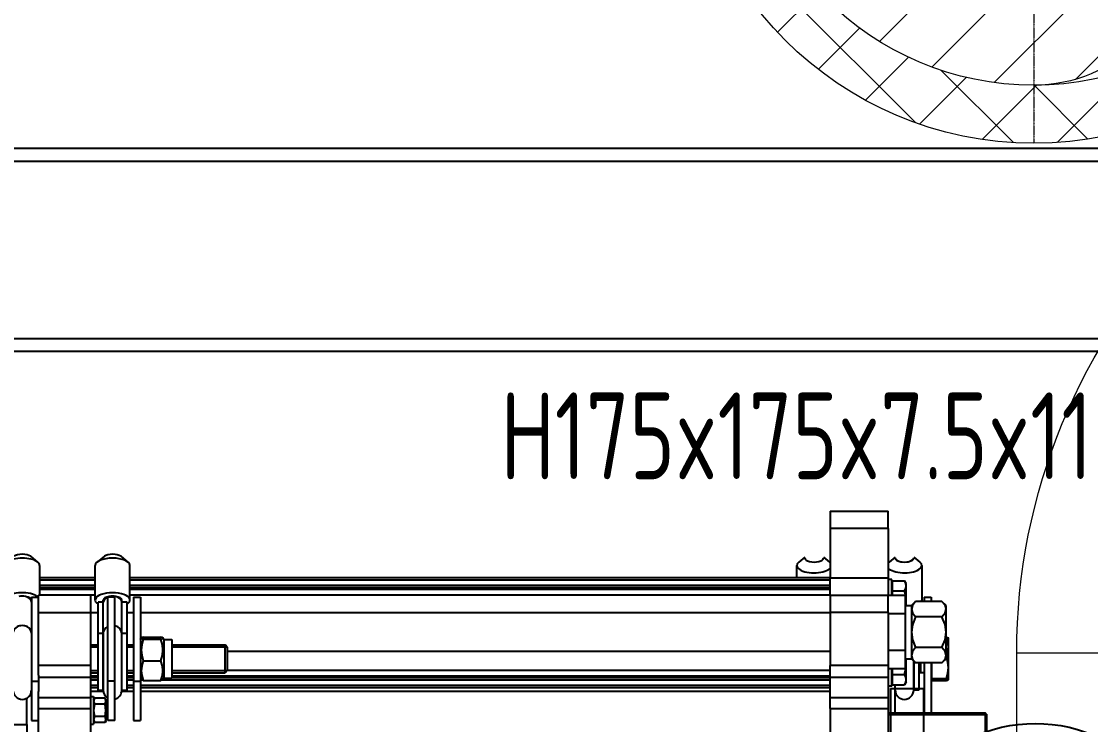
# Model space of a CAD drawing. Header units: millimetres. Extents: x -69706 to 52883, y -6882 to 68885.
# Drawn here: x 36843 to 37767, y 66692 to 67300 of the extents above; entities that cross this region are included whole.
import ezdxf

# ---------------------------------------------------------------- set-up
doc = ezdxf.new("R2010")
doc.units = ezdxf.units.MM
doc.linetypes.add('XFM7P20PCW$0$CENTER', pattern=[2, 1.25, -0.25, 0.25, -0.25])
doc.linetypes.add('XFM7P20PCW$0$CENTER2', pattern=[1.125, 0.75, -0.125, 0.125, -0.125])
for name, color, linetype, lineweight in [('XFM7P20PCW$0$M-PIPE--2', 252, 'Continuous', 9), ('XFM7P20PCW$0$M-PIPE--4', 252, 'Continuous', 9), ('XFM7P20PCW$0$M-PIPE-PCWS', 252, 'Continuous', 9)]:
    doc.layers.add(name, color=color, linetype=linetype, lineweight=lineweight)
for name, color, linetype in [('XFM7P20PCW$0$P-PCWR-20.7-P', 252, 'Continuous'), ('XFM7P20PCW$0$SH-LINE-130', 252, 'Continuous'), ('XFM7P20PCW$0$SH-TEXT', 252, 'Continuous')]:
    doc.layers.add(name, color=color, linetype=linetype)
doc.styles.add('XFM7P20PCW$0$aa-txt', font='isocp.shx', dxfattribs={"bigfont": 'chineset'})
doc.styles.add('XFM7P20PCW$0$Standard', font='txt.shx', dxfattribs={"bigfont": 'chineset.shx'})
doc.dimstyles.new('XFM7P20PCW$0$adim-5', dxfattribs={"dimscale": 10, "dimtxt": 0.25, "dimasz": 0.25, "dimexe": 0.1, "dimexo": 0.5, "dimgap": 0.15, "dimtad": 0, "dimdec": 4, "dimlfac": 5, "dimdsep": 46, "dimtxsty": 'XFM7P20PCW$0$aa-txt', "dimcen": 2.5, "dimclrd": 3, "dimclre": 3, "dimclrt": 256, "dimadec": 0, "dimazin": 0, "dimtfac": 1, "dimtdec": 4, "dimtmove": 0, "dimatfit": 3, "dimfxl": 1, "dimtolj": 1, "dimtzin": 0, "dimarcsym": 0})

# ---------------------------------------------------------------- blocks, each defined once
blk = doc.blocks.new('XFM7P20PCW$0$A$C5a31e6e3')
for p, q in [((1560, 2082.5), (1560, 2067.5)), ((1560, 2082.5), (1610, 2082.5)), ((1610, 2067.5), (1610, 2082.5)), ((1560, 2067.5), (1560, 2025)), ((1610, 2067.5), (1560, 2067.5)), ((1610, 2067.5), (1610, 2025)), ((869.08, 2043.58), (875.27, 2038.62)), ((932.92, 2043.58), (926.73, 2038.62)), ((947.08, 2043.58), (953.27, 2038.62)), ((1538, 2042.84), (1532.73, 2038.62)), ((1554, 2042.84), (1559.27, 2038.62)), ((1616, 2042.84), (1610.73, 2038.62)), ((1632, 2042.84), (1637.27, 2038.62)), ((877, 2035.66), (877, 2010)), ((925, 2005.75), (925, 2035.66)), ((955, 2005.75), (955, 2035.66)), ((1531, 2025), (1531, 2035.66)), ((1639, 2035.66), (1639, 2005.75)), ((925, 2025), (877, 2025)), ((925, 2023), (877, 2023)), ((1560, 2025), (955, 2025)), ((1560, 2023), (955, 2023)), ((1560, 2025), (1610, 2025)), ((1560, 2010), (1560, 2025)), ((1610, 2025), (1610, 2010)), ((1613, 2023.5), (1610, 2023.5)), ((1613, 2009.75), (1613, 2023.5)), ((925, 2018.31), (877, 2018.31)), ((925, 2016.32), (877, 2016.32)), ((925, 2015), (877, 2015)), ((1560, 2018.31), (955, 2018.31)), ((1560, 2016.32), (955, 2016.32)), ((1560, 2015), (955, 2015)), ((1613.8, 2019.1), (1613, 2019.1)), ((1613.8, 2022.32), (1624.16, 2022.32)), ((1613.8, 2013.66), (1613.8, 2022.32)), ((1613.8, 2013.66), (1624.16, 2013.66)), ((1613.8, 2009.75), (1613.8, 2013.66)), ((1625.5, 2020), (1624.16, 2022.32)), ((1625.5, 2017.99), (1625.5, 2020)), ((1625.5, 2005), (1625.5, 2017.99)), ((870, 2008.16), (870, 1935.65)), ((870, 2008.16), (876, 2008.16)), ((876, 1995), (876, 2010)), ((921, 2010), (876, 2010)), ((925, 2010.02), (877, 2010.02)), ((921, 2010), (921, 1995)), ((932, 2003.94), (932, 2005.75)), ((942.01, 2008.16), (936.01, 2008.16)), ((936.01, 1935.65), (936.01, 2008.16)), ((942.01, 1935.65), (942.01, 2008.16)), ((948, 2003.94), (948, 2005.75)), ((1560, 2010.02), (955, 2010.02)), ((958.01, 2008.16), (958.01, 1935.65)), ((958.01, 2008.16), (964.01, 2008.16)), ((964.01, 2008.16), (964.01, 1935.65)), ((1560, 2010), (1610, 2010)), ((1560, 2010), (1560, 1995)), ((1610, 1995), (1610, 2010)), ((1625, 2009.75), (1610, 2009.75)), ((1625, 1993.88), (1625, 2009.75)), ((1625.2, 2001), (1625.5, 2005)), ((1625.5, 2001), (1625.5, 2005)), ((1630, 2001), (1633.56, 2004.56)), ((1656.44, 2004.56), (1633.56, 2004.56)), ((1641, 2008.16), (1641, 2004.56)), ((1641, 2008.16), (1647, 2008.16)), ((1647, 2008.16), (1647, 2004.56)), ((1660, 2001), (1656.44, 2004.56)), ((876, 1995), (921, 1995)), ((876, 1949.26), (876, 1995)), ((921, 1995), (921, 1949.26)), ((927.5, 1977.12), (927.5, 2003.94)), ((932, 2003.94), (927.5, 2003.94)), ((932, 1977.12), (932, 2003.94)), ((932, 1977.12), (932, 2003.94)), ((948, 1977.12), (948, 2003.94)), ((948, 1977.12), (948, 2003.94)), ((952.5, 2003.94), (948, 2003.94)), ((952.5, 1977.12), (952.5, 2003.94)), ((1560, 1995), (1560, 1949.26)), ((1610, 1995), (1560, 1995)), ((1610, 1995), (1610, 1949.26)), ((1625, 2001), (1630, 2001)), ((1630, 2001), (1630, 1955)), ((1630, 2001), (1630, 1997.92)), ((1630, 1997.92), (1630, 1978)), ((1660, 1997.92), (1660, 2001)), ((1660, 1978), (1660, 1997.92)), ((927.5, 1994.7), (921, 1994.7)), ((958.01, 1994.7), (952.5, 1994.7)), ((1560, 1994.7), (964.01, 1994.7)), ((1625, 1993.88), (1610, 1993.88)), ((1625, 1962.12), (1625, 1993.88)), ((1656.44, 1991.28), (1633.56, 1991.28)), ((927.5, 1928), (927.5, 1977.12)), ((927.5, 1977.12), (932, 1977.12)), ((932, 1977.12), (932, 1928)), ((932, 1928), (932, 1977.12)), ((948, 1928), (948, 1977.12)), ((948, 1977.12), (952.5, 1977.12)), ((948, 1928), (948, 1977.12)), ((952.5, 1928), (952.5, 1977.12)), ((1630, 1978), (1630, 1958.08)), ((1660, 1958.08), (1660, 1978)), ((964.01, 1971.62), (964.84, 1973.07)), ((966.41, 1973.84), (981.81, 1973.84)), ((966.41, 1972.03), (981.81, 1972.03)), ((984.21, 1971.62), (983.38, 1973.07)), ((984.21, 1971.62), (984.21, 1938.38)), ((984.21, 1971.62), (991.11, 1971.62)), ((991.11, 1971.62), (991.11, 1938.38)), ((1660, 1973.84), (1660.39, 1973.84)), ((1660.39, 1973.84), (1661.96, 1973.07)), ((1662, 1973), (1661.96, 1973.07)), ((1662, 1965.32), (1662, 1973)), ((921, 1967), (927.5, 1967)), ((927.5, 1965.19), (921, 1965.19)), ((952.5, 1967), (958.01, 1967)), ((958.01, 1965.19), (952.5, 1965.19)), ((991.11, 1967), (1037.16, 1967)), ((1038.97, 1965.19), (991.11, 1965.19)), ((1037.16, 1943), (1037.16, 1967)), ((1039, 1965.16), (1037.16, 1967)), ((1039, 1965.16), (1039, 1944.84)), ((1560, 1961.3), (1039, 1961.3)), ((1625, 1962.12), (1610, 1962.12)), ((1625, 1946.25), (1625, 1962.12)), ((1630, 1958.08), (1630, 1955)), ((1656.44, 1964.72), (1633.56, 1964.72)), ((1660, 1955), (1660, 1958.08)), ((1662, 1947.39), (1662, 1965.32)), ((876, 1941.02), (876, 1949.26)), ((921, 1949.26), (876, 1949.26)), ((921, 1949.26), (921, 1939.26)), ((966.41, 1953.19), (981.81, 1953.19)), ((1560, 1939.26), (1560, 1949.26)), ((1610, 1949.26), (1560, 1949.26)), ((1610, 1949.26), (1610, 1939.26)), ((1625, 1955), (1630, 1955)), ((1625.5, 1950), (1625.03, 1955)), ((1625.5, 1950), (1625.5, 1955)), ((1625.5, 1937.01), (1625.5, 1950)), ((1630, 1955), (1633.56, 1951.44)), ((1632, 1928), (1632, 1953)), ((1632, 1953), (1632, 1928)), ((1656.44, 1951.44), (1633.56, 1951.44)), ((1636.5, 1951.44), (1636.5, 1928)), ((1638, 1951.44), (1638, 1943)), ((1641, 1951.44), (1641, 1908.06)), ((1647, 1951.44), (1647, 1908.06)), ((1647.8, 1937.97), (1647.8, 1951.44)), ((1660, 1955), (1656.44, 1951.44)), ((1660, 1956.81), (1660.39, 1956.81)), ((876, 1941.02), (876, 1935.65)), ((921, 1944.81), (927.5, 1944.81)), ((921, 1943), (927.5, 1943)), ((927.5, 1940), (921, 1940)), ((952.5, 1944.81), (958.01, 1944.81)), ((952.5, 1943), (958.01, 1943)), ((958.01, 1940), (952.5, 1940)), ((991.11, 1944.81), (1038.97, 1944.81)), ((991.11, 1943), (1037.16, 1943)), ((1560, 1940), (991.11, 1940)), ((1039, 1944.84), (1037.16, 1943)), ((1560, 1944.98), (1039, 1944.98)), ((1625, 1946.25), (1610, 1946.25)), ((1613, 1931.5), (1613, 1946.25)), ((1613.8, 1941.34), (1613.8, 1946.25)), ((1613.8, 1941.34), (1624.16, 1941.34)), ((1613.8, 1932.68), (1613.8, 1941.34)), ((1636.5, 1944.81), (1638, 1944.81)), ((1641, 1943), (1636.5, 1943)), ((1662, 1937.07), (1662, 1947.39)), ((870, 1935.65), (870, 1901.84)), ((870, 1935.65), (876, 1935.65)), ((876, 1939.26), (921, 1939.26)), ((876, 1935.65), (876, 1926.69)), ((921, 1939.26), (921, 1921.41)), ((927.5, 1938.68), (921, 1938.68)), ((927.5, 1936.69), (921, 1936.69)), ((927.5, 1932), (921, 1932)), ((942.01, 1935.65), (936.01, 1935.65)), ((936.01, 1901.84), (936.01, 1935.65)), ((942.01, 1901.84), (942.01, 1935.65)), ((958.01, 1938.68), (952.5, 1938.68)), ((958.01, 1936.69), (952.5, 1936.69)), ((958.01, 1932), (952.5, 1932)), ((958.01, 1935.65), (958.01, 1901.84)), ((958.01, 1935.65), (964.01, 1935.65)), ((964.01, 1938.38), (964.84, 1936.93)), ((965.11, 1936.69), (964.01, 1936.69)), ((964.01, 1935.65), (964.01, 1901.84)), ((1560, 1932), (964.01, 1932)), ((966.41, 1936.16), (981.81, 1936.16)), ((1560, 1936.69), (983.11, 1936.69)), ((984.21, 1938.38), (983.38, 1936.93)), ((984.21, 1938.38), (991.11, 1938.38)), ((1560, 1938.68), (991.11, 1938.68)), ((1560, 1939.26), (1610, 1939.26)), ((1560, 1921.41), (1560, 1939.26)), ((1610, 1939.26), (1610, 1921.41)), ((1613, 1931.5), (1610, 1931.5)), ((1613.8, 1935.9), (1613, 1935.9)), ((1613.8, 1932.68), (1624.16, 1932.68)), ((1616, 1908.06), (1616, 1932.68)), ((1625.5, 1935), (1624.16, 1932.68)), ((1625.5, 1935), (1625.5, 1937.01)), ((1647.8, 1938.38), (1647, 1938.38)), ((1647.8, 1937.97), (1660.39, 1937.97)), ((1647.8, 1936.16), (1647.8, 1937.97)), ((1647.8, 1936.16), (1660.39, 1936.16)), ((1662, 1937), (1661.96, 1936.93)), ((1662, 1937), (1662, 1937.07)), ((866, 1898.34), (866, 1921.07)), ((870, 1923), (868.24, 1923)), ((869.94, 1927), (870, 1927)), ((876, 1921.41), (876, 1926.69)), ((876, 1912.02), (876, 1921.41)), ((921, 1921.41), (876, 1921.41)), ((927.5, 1930), (921, 1930)), ((921, 1927), (932.06, 1927)), ((921, 1922.5), (923.5, 1922.5)), ((921, 1921.41), (921, 1912.02)), ((923.5, 1922.5), (923.5, 1898.5)), ((927.5, 1928), (932, 1928)), ((947.94, 1927), (958.01, 1927)), ((948, 1928), (952.5, 1928)), ((958.01, 1930), (952.5, 1930)), ((1560, 1930), (964.01, 1930)), ((964.01, 1927), (1560, 1927)), ((1560, 1912.02), (1560, 1921.41)), ((1610, 1921.41), (1560, 1921.41)), ((1610, 1921.41), (1610, 1912.02)), ((1636.5, 1928), (1632, 1928)), ((876, 1912.02), (921, 1912.02)), ((876, 1560.5), (876, 1912.02)), ((921, 1912.02), (921, 1560.5)), ((924.3, 1920.89), (923.5, 1918.29)), ((923.5, 1919.5), (924.3, 1920.89)), ((923.5, 1918.29), (924.3, 1915.7)), ((924.3, 1915.7), (923.5, 1910.5)), ((933.5, 1920.89), (924.3, 1920.89)), ((933.5, 1915.7), (924.3, 1915.7)), ((934.3, 1918.29), (933.5, 1920.89)), ((934.3, 1919.5), (933.5, 1920.89)), ((933.5, 1915.7), (934.3, 1918.29)), ((934.3, 1910.5), (933.5, 1915.7)), ((934.3, 1918.29), (934.3, 1919.5)), ((934.3, 1910.5), (934.3, 1918.29)), ((934.3, 1916.5), (936.01, 1916.5)), ((936.01, 1915.45), (934.3, 1915.45)), ((1560, 1912.02), (1610, 1912.02)), ((1560, 1912.02), (1560, 1560.5)), ((1610, 1912.02), (1610, 1560.5)), ((923.5, 1910.5), (924.3, 1905.3)), ((924.3, 1905.3), (923.5, 1902.71)), ((923.5, 1902.71), (924.3, 1900.11)), ((933.5, 1905.3), (924.3, 1905.3)), ((933.5, 1905.3), (934.3, 1910.5)), ((934.3, 1902.71), (933.5, 1905.3)), ((933.5, 1900.11), (934.3, 1902.71)), ((934.3, 1902.71), (934.3, 1910.5)), ((934.3, 1905.55), (936.01, 1905.55)), ((934.3, 1904.5), (936.01, 1904.5)), ((934.3, 1901.5), (934.3, 1902.71)), ((1694, 1908.06), (1610, 1908.06)), ((1695, 1906.56), (1610, 1906.56)), ((1694, 1888.06), (1694, 1908.06)), ((1695, 1907.06), (1694, 1908.06)), ((1695, 1907.06), (1695, 1889.06)), ((853, 1898.34), (866, 1898.34)), ((866, 1898.34), (866, 1870.21)), ((870, 1901.84), (876, 1901.84)), ((921, 1898.5), (923.5, 1898.5)), ((923.5, 1901.5), (924.3, 1900.11)), ((933.5, 1900.11), (924.3, 1900.11)), ((934.3, 1901.5), (933.5, 1900.11)), ((942.01, 1901.84), (936.01, 1901.84)), ((958.01, 1901.84), (964.01, 1901.84))]:
    blk.add_line(p, q)
at = {"flags": 128}
for points in [[(1625.5, 2017.99), (1625.17, 2020.08), (1624.16, 2022.32)], [(1624.16, 2013.66), (1625.17, 2015.9), (1625.5, 2017.99)], [(1625.5, 2005), (1625.17, 2009.17), (1624.16, 2013.66)], [(1633.56, 2004.56), (1630.89, 2001.16), (1630, 1997.92)], [(1660, 1997.92), (1659.07, 2001.22), (1656.44, 2004.56)], [(1630, 1997.92), (1630.89, 1994.68), (1633.56, 1991.28)], [(1656.44, 1991.28), (1659.07, 1994.62), (1660, 1997.92)], [(1633.56, 1991.28), (1630.89, 1984.47), (1630, 1978)], [(1660, 1978), (1659.07, 1984.6), (1656.44, 1991.28)], [(1630, 1978), (1630.89, 1971.53), (1633.56, 1964.72)], [(1656.44, 1964.72), (1659.07, 1971.4), (1660, 1978)], [(966.41, 1973.84), (965.18, 1973.36), (964.8, 1972.93), (965.18, 1972.5), (966.41, 1972.03)], [(966.41, 1972.03), (965.18, 1967.06), (964.8, 1962.61), (965.18, 1958.16), (966.41, 1953.19)], [(981.81, 1972.03), (983.04, 1972.5), (983.42, 1972.93), (983.04, 1973.36), (981.81, 1973.84)], [(981.81, 1953.19), (983.04, 1958.16), (983.42, 1962.61), (983.04, 1967.06), (981.81, 1972.03)], [(1662, 1965.32), (1661.61, 1969.43), (1660.39, 1973.84)], [(1633.56, 1964.72), (1630.89, 1961.32), (1630, 1958.08)], [(1630, 1958.08), (1630.89, 1954.84), (1633.56, 1951.44)], [(1660, 1958.08), (1659.07, 1961.38), (1656.44, 1964.72)], [(1656.44, 1951.44), (1659.07, 1954.78), (1660, 1958.08)], [(1660.39, 1956.81), (1661.61, 1961.22), (1662, 1965.32)], [(966.41, 1953.19), (965.18, 1948.7), (964.8, 1944.68), (965.18, 1940.65), (966.41, 1936.16)], [(981.81, 1936.16), (983.04, 1940.65), (983.42, 1944.68), (983.04, 1948.7), (981.81, 1953.19)], [(1624.16, 1941.34), (1625.17, 1945.83), (1625.5, 1950)], [(1662, 1947.39), (1661.61, 1951.93), (1660.39, 1956.81)], [(1625.5, 1937.01), (1625.17, 1939.1), (1624.16, 1941.34)], [(1660.39, 1937.97), (1661.61, 1942.86), (1662, 1947.39)], [(966.41, 1936.16), (965.32, 1936.57), (964.84, 1936.93)], [(983.38, 1936.93), (982.9, 1936.57), (981.81, 1936.16)], [(1624.16, 1932.68), (1625.17, 1934.92), (1625.5, 1937.01)], [(1662, 1937.07), (1661.61, 1937.5), (1660.39, 1937.97)], [(1660.39, 1936.16), (1661.61, 1936.63), (1662, 1937.07)]]:
    blk.add_lwpolyline(points, dxfattribs=at)
for centre, start, end in [((862, 1928), 180, 0), ((940, 1928), 180, 240.09093), ((940, 1928), 284.55889, 0), ((1624, 1928), 180, 0)]:
    blk.add_arc(centre, 8, start, end)
for centre, major_axis, ratio, start_param, end_param in [((862, 2035.66), (15, 0), 0.422618, 0, 3.141593), ((862, 2042.01), (-8, 0), 0.422618, 3.626705, 5.798073), ((862, 2042.01), (8, 0), 0.422618, 0.485112, 2.65648), ((940, 2035.66), (-15, 0), 0.422618, 3.141593, 6.283185), ((940, 2042.01), (8, 0), 0.422618, 0.485112, 2.65648), ((1546, 2042.01), (-8, 0), 0.422618, 0, 3.141593), ((1624, 2042.01), (8, 0), 0.422618, 3.141593, 6.283185), ((1624, 2042.01), (-8, 0), 0.422618, 0, 3.141593), ((1546, 2035.66), (-15, 0), 0.422618, 5.798073, 9.05757), ((1546, 2035.66), (15, 0), 0.422618, 0.367208, 0.485112), ((1624, 2035.66), (-15, 0), 0.422618, 5.798073, 5.915977), ((1624, 2035.66), (15, 0), 0.422618, 3.508801, 6.768298), ((862, 2005.75), (15, 0), 0.422618, 0.388924, 3.727278), ((862, 2005.27), (8, 0), 0.487998, 1.202696, 1.938896), ((862, 2003.94), (8, 0), 0.665463, 0, 1.202696), ((862, 2005.75), (8, 0), 0.422618, 0, 1.202696), ((940, 2005.75), (-15, 0), 0.422618, 2.555907, 6.868871), ((940, 2003.94), (8, 0), 0.665463, 1.938896, 3.141593), ((940, 2005.75), (-8, 0), 0.422618, 5.080489, 6.283185), ((940, 2005.27), (8, 0), 0.487998, 1.202696, 1.938896), ((940, 2003.94), (8, 0), 0.665463, 0, 1.202696), ((940, 2005.75), (8, 0), 0.422618, 0, 1.202696), ((1624, 2005.75), (15, 0), 0.422618, 6.093523, 6.283185), ((862, 1977.12), (-8, 0), 0.819152, 3.141593, 6.283185), ((862, 1977.12), (8, 0), 0.819152, 0, 3.141593), ((940, 1977.12), (-8, 0), 0.819152, 5.234401, 6.283185), ((940, 1977.12), (-8, 0), 0.819152, 5.234401, 6.283185), ((940, 1977.12), (8, 0), 0.819152, 0, 1.316696), ((940, 1977.12), (8, 0), 0.819152, 0, 1.316696)]:
    blk.add_ellipse(centre, major_axis=major_axis, ratio=ratio, start_param=start_param, end_param=end_param)
blk = doc.blocks.new('XFM7P20PCW$0$A$Cbbcdfd53')
h = blk.add_hatch()
h.set_pattern_fill('ANSI37', color=256, scale=15, style=0)
h.set_pattern_definition([(45, (-42497.296, -66382.497), (-33.67596, 33.67596), []), (135, (-42497.296, -66382.497), (-33.67596, -33.67596), [])])
edge = h.paths.add_edge_path()
edge.add_arc((304, 304), 304, 0, 360)
edge = h.paths.add_edge_path(flags=17)
edge.add_arc((304, 304), 254, 0, 360)
h = blk.add_hatch()
h.set_pattern_fill('ANSI31', color=256, scale=15, style=0)
h.set_pattern_definition([(45, (-42497.296, -63784.355), (-33.67596, 33.67596), [])])
edge = h.paths.add_edge_path()
edge.add_arc((304, 304), 254, 90, 270)
edge.add_arc((304, 177), 127, 270, 450)
edge.add_arc((304, 431), 127, 90, 270, ccw=False)
at = {"color": 1, "linetype": 'XFM7P20PCW$0$CENTER2'}
for p, q in [((304, 608), (304, 0)), ((0, 304), (608, 304))]:
    blk.add_line(p, q, dxfattribs=at)
blk.add_lwpolyline([(304, 50, -1), (304, 558, 1), (304, 304, -1)], format="xyb", close=True)
for radius in [304, 254]:
    blk.add_circle((304, 304), radius)
blk = doc.blocks.new('XFM7P20PCW$0$A$C5F2A0C79')
at = {"color": 1, "linetype": 'XFM7P20PCW$0$CENTER'}
for p, q in [((0, 203.2), (0, -203.2)), ((203.2, 0), (-203.2, 0))]:
    blk.add_line(p, q, dxfattribs=at)
at = {"color": 0}
blk.add_lwpolyline([(0, -109.54), (-203.2, -109.54), (-203.2, 109.54), (0, 109.54)], dxfattribs=at)
blk.add_arc((0, 0), 109.54, 270, 90, dxfattribs=at)
at = {"color": 0, "style": 'XFM7P20PCW$0$Standard'}
blk.add_text('SR', height=75, dxfattribs=at).set_placement((-188.25, -4.42))
blk = doc.blocks.new('XFM7P20PCW$0$SL200')
for p, q in [((4.445, 17.145), (1.5875, 17.145)), ((1.5875, -17.145), (1.5875, 17.145)), ((4.445, -17.145), (4.445, 17.145)), ((1.5875, 12.303125), (0, 12.303125)), ((0, -12.303125), (0, 12.303125)), ((1.5875, -12.303125), (0, -12.303125)), ((4.445, -17.145), (1.5875, -17.145))]:
    blk.add_line(p, q)
blk = doc.blocks.new('XFM7P20PCW$0$A$C03461BB6')
at = {"color": 1, "linetype": 'XFM7P20PCW$0$CENTER'}
for p, q in [((0, 203.2), (0, -203.2)), ((203.2, 0), (-203.2, 0))]:
    blk.add_line(p, q, dxfattribs=at)
at = {"color": 0}
blk.add_lwpolyline([(0, -109.54), (-203.2, -109.54), (-203.2, 109.54), (0, 109.54)], dxfattribs=at)
blk.add_circle((0, 0), 109.54, dxfattribs=at)
at = {"color": 0, "style": 'XFM7P20PCW$0$Standard'}
blk.add_text('SR', height=75, dxfattribs=at).set_placement((-188.25, -4.42))
blk = doc.blocks.new('XFM7P20PCW$0$A$C58ffb4ec')
for p, q in [((0, 25), (0, 22.142)), ((0, 25), (34.29, 25)), ((34.29, 25), (34.29, 22.142)), ((0, 22.142), (34.29, 22.142)), ((0, 2.858), (34.29, 2.858)), ((0, 0), (0, 2.858)), ((34.29, 0), (34.29, 2.858)), ((0, 0), (34.29, 0))]:
    blk.add_line(p, q)
for points in [[(5.64, 22.142), (5.64, 21.603, -0.184243), (4.354, 18.232, 0.231706), (4.354, 6.768, -0.184243), (5.64, 3.397), (5.64, 2.858)], [(28.65, 22.142), (28.65, 21.603, 0.184243), (29.936, 18.232, -0.231706), (29.936, 6.768, 0.184243), (28.65, 3.397), (28.65, 2.858)]]:
    blk.add_lwpolyline(points, format="xyb")
blk = doc.blocks.new('XFM7P20PCW$0$A$C59A563D6')
blk.add_line((0, 344.66), (0, 71.61))
at = {"color": 0}
blk.add_line((365.95, 193.08), (172.87, 0), dxfattribs=at)
for radius in [517.52, 244.47]:
    blk.add_arc((0, -172.87), radius, 45, 90)
at = {"color": 1, "linetype": 'XFM7P20PCW$0$CENTER'}
blk.add_arc((0, -172.87), 381, 45, 90, dxfattribs=at)
at = {"color": 0}
blk.add_point((157.82, 208.13), dxfattribs=at)
blk = doc.blocks.new('XFM7P20PCW$0$A$Cd4ff1465')
at = {"layer": 'XFM7P20PCW$0$SH-LINE-130', "ltscale": 0.1}
for points in [[(88.032, 93.243), (88.032, 87.41), (208.699, 87.41), (208.699, 93.243)], [(88.032, 92.876), (88.032, 87.776), (208.699, 87.776), (208.699, 92.876)]]:
    blk.add_lwpolyline(points, close=True, dxfattribs=at)
at = {"layer": 'XFM7P20PCW$0$SH-TEXT', "style": 'XFM7P20PCW$0$aa-txt', "width": 0.8}
blk.add_text('H175x175x7.5x11', height=2.5, dxfattribs=at).set_placement((136.279, 83.722))
at = {"layer": 'XFM7P20PCW$0$SH-TEXT', "annotation_type": 0, "has_hookline": 1, "hookline_direction": 0, "horizontal_direction": (-1, 0, 0)}
for points in [[(205.157, 84.092), (195.979, 98.788), (193.479, 98.788)], [(207.322, 77.766), (199.046, 66.568), (196.546, 66.568)]]:
    blk.add_leader(points, dimstyle='XFM7P20PCW$0$adim-5', dxfattribs=at)
at = {"layer": 'XFM7P20PCW$0$SH-TEXT', "annotation_type": 0, "has_hookline": 1, "hookline_direction": 0}
for points in [[(92.453, 83.349), (101.63, 72.277), (104.13, 72.277)], [(89.162, 77.766), (97.438, 66.568), (99.938, 66.568)]]:
    blk.add_leader(points, dimstyle='XFM7P20PCW$0$adim-5', dxfattribs=at)

msp = doc.modelspace()

# ---------------------------------------------------------------- linework, layer by layer
at = {"layer": 'XFM7P20PCW$0$M-PIPE-PCWS'}
for p, q in [((37702.834, 66599.541), (37702.862, 66759.164)), ((37702.862, 66599.518), (37702.862, 66759.14))]:
    msp.add_line(p, q, dxfattribs=at)

# ---------------------------------------------------------------- block references
at = {"xscale": 30, "yscale": 30, "zscale": 30}
msp.add_blockref('XFM7P20PCW$0$A$Cd4ff1465', (33168.778, 64392.725), dxfattribs=at)
msp.add_blockref('XFM7P20PCW$0$A$C5a31e6e3', (35981.862, 64794.236))
at = {"layer": 'XFM7P20PCW$0$M-PIPE--2'}
msp.add_blockref('XFM7P20PCW$0$A$Cbbcdfd53', (37413.727, 67194.7), dxfattribs=at)
at = {"layer": 'XFM7P20PCW$0$M-PIPE--4', "rotation": 89.99999999999999}
msp.add_blockref('XFM7P20PCW$0$A$C5F2A0C79', (37839.359, 66552.236), dxfattribs=at)
at = {"layer": 'XFM7P20PCW$0$M-PIPE--4'}
msp.add_blockref('XFM7P20PCW$0$A$C03461BB6', (37839.39, 66552.236), dxfattribs=at)
at = {"layer": 'XFM7P20PCW$0$M-PIPE--4', "xscale": 10, "yscale": 10, "zscale": 10, "rotation": 180}
msp.add_blockref('XFM7P20PCW$0$SL200', (37638.312, 66552.236), dxfattribs=at)
at = {"layer": 'XFM7P20PCW$0$M-PIPE-PCWS', "xscale": -1, "rotation": 44.99999999999984}
msp.add_blockref('XFM7P20PCW$0$A$C59A563D6', (38098.122, 66876.77), dxfattribs=at)
at = {"layer": 'XFM7P20PCW$0$P-PCWR-20.7-P', "xscale": -10, "yscale": 10, "zscale": 10, "rotation": 90}
msp.add_blockref('XFM7P20PCW$0$A$C58ffb4ec', (37843.862, 66723.686), dxfattribs=at)

doc.saveas('drawing.dxf')
